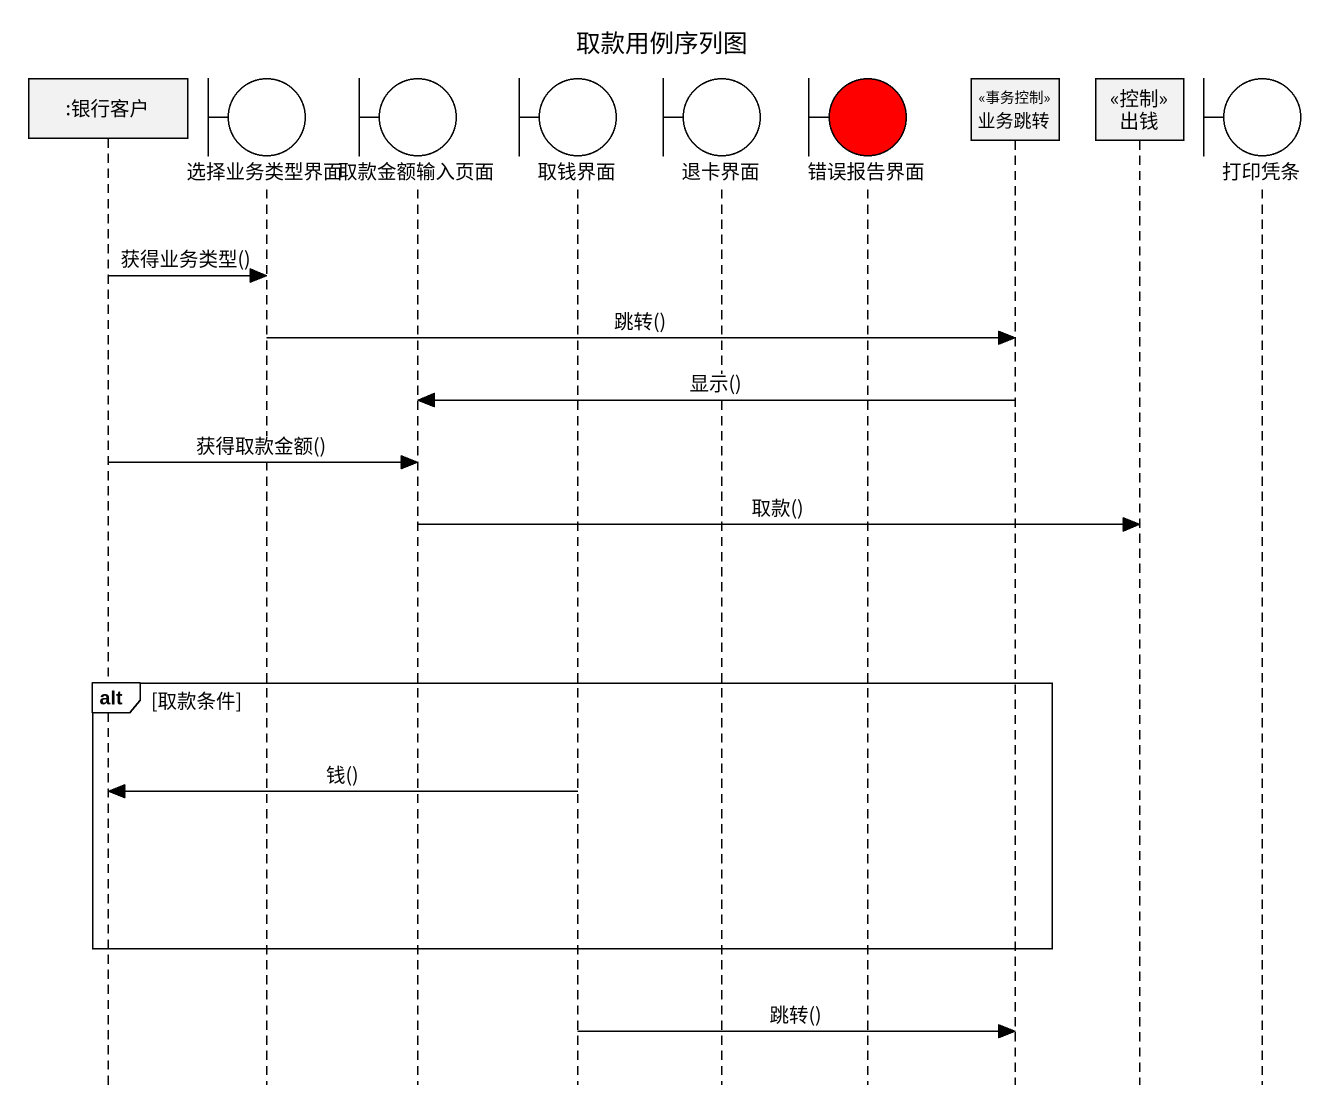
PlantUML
@startuml
title 取款用例序列图
hide footbox
participant ":银行客户" as 银行客户
boundary 选择业务类型界面
boundary 取款金额输入页面
boundary 取钱界面
boundary 退卡界面
boundary 错误报告界面 #FF0000
participant 业务跳转 <<事务控制>>
participant 出钱 <<控制>>
boundary 打印凭条

银行客户 -> 选择业务类型界面 : 获得业务类型()
选择业务类型界面 -> 业务跳转 : 跳转()
业务跳转 -> 取款金额输入页面 : 显示()
银行客户 -> 取款金额输入页面 : 获得取款金额()
取款金额输入页面 -> 出钱 : 取款()
alt 取款条件
  取钱界面 -> 银行客户 : 钱()
end
取钱界面 -> 业务跳转 : 跳转()
@enduml
